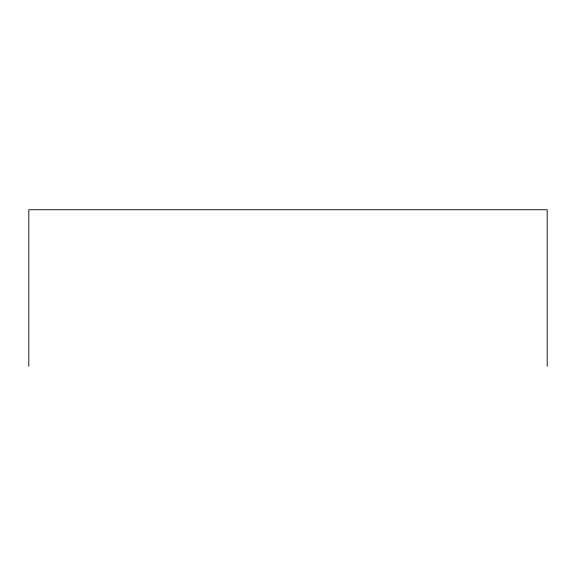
<?xml version="1.0" encoding="UTF-8"?>
<svg xmlns="http://www.w3.org/2000/svg" width="576" height="576" viewBox="0 0 576 576"><rect width="100%" height="100%" fill="white"/><g stroke="black" fill="none" stroke-linecap="round" stroke-linejoin="round"><path stroke-width="0.86" d="M547.2 366.264L547.2 209.736L28.8 209.736L28.8 366.264"/></g></svg>
